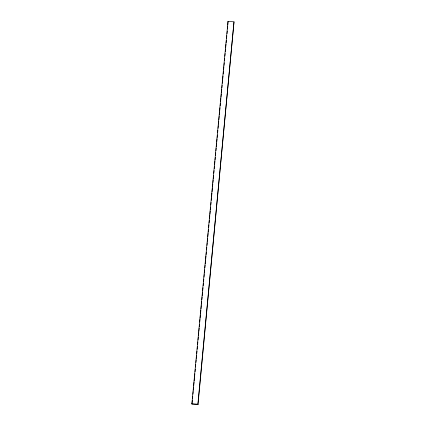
<?xml version="1.0" encoding="UTF-8"?>
<svg xmlns="http://www.w3.org/2000/svg" width="426" height="426" viewBox="0 0 426 426"><rect width="100%" height="100%" fill="white"/><g stroke="black" fill="none" stroke-linecap="round" stroke-linejoin="round"><path stroke-width="0.64" d="M191.87 403.672L228.016 21.3L234.007 21.854L197.983 404.7L191.993 404.146L191.87 403.672L197.861 404.226L197.983 404.7M191.993 404.146L192.371 400.179M192.493 398.853L192.744 396.207M192.93 394.226L193.18 391.579M193.308 390.253L193.622 386.946M193.745 385.626L194.059 382.314M194.181 380.993L194.496 377.686M194.618 376.36L194.868 373.714M195.06 371.733L195.31 369.086M195.497 367.1L195.747 364.454M195.933 362.467L196.184 359.821M196.311 358.5L196.62 355.193M196.748 353.868L196.998 351.221M197.185 349.24L197.435 346.594M197.621 344.607L197.872 341.961M198.058 339.975L198.308 337.333M198.436 336.007L198.75 332.701M198.873 331.375L199.187 328.068M199.309 326.747L199.56 324.101M199.746 322.115L199.996 319.468M200.124 318.147L200.438 314.841M200.561 313.515L200.875 310.208M200.997 308.882L201.312 305.575M201.434 304.255L201.684 301.608M201.876 299.622L202.126 296.975M202.249 295.655L202.563 292.348M202.685 291.022L203 287.715M203.186 285.729L203.436 283.082M203.564 281.762L203.814 279.115M204.001 277.129L204.251 274.482M204.374 273.162L204.688 269.855M204.874 267.869L205.124 265.222M205.252 263.902L205.566 260.59M205.689 259.269L206.003 255.962M206.125 254.636L206.376 251.99M206.562 250.009L206.812 247.362M207.004 245.376L207.254 242.729M207.377 241.409L207.691 238.102M207.813 236.776L208.128 233.469M208.255 232.143L208.506 229.502M208.692 227.516L208.942 224.869M209.129 222.883L209.379 220.237M209.501 218.916L209.816 215.609M209.943 214.283L210.252 210.976M210.38 209.656L210.63 207.009M210.817 205.023L211.067 202.377M211.253 200.39L211.504 197.744M211.631 196.423L211.94 193.116M212.068 191.791L212.382 188.484M212.505 187.163L212.819 183.851M212.941 182.53L213.192 179.884M213.32 178.563L213.628 175.251M213.82 173.27L214.07 170.624M214.257 168.637L214.507 165.991M214.629 164.67L214.944 161.358M215.071 160.038L215.322 157.391M215.508 155.405L215.758 152.758M215.945 150.777L216.195 148.131M216.317 146.805L216.632 143.498M216.759 142.177L217.068 138.871M217.196 137.545L217.446 134.898M217.633 132.912L217.883 130.271M218.069 128.285L218.32 125.638M218.447 124.312L218.756 121.005M218.884 119.685L219.198 116.378M219.321 115.052L219.635 111.745M219.757 110.425L220.008 107.778M220.199 105.792L220.45 103.145M220.572 101.819L220.886 98.512M221.009 97.192L221.323 93.885M221.445 92.559L221.76 89.252M221.887 87.932L222.138 85.285M222.324 83.299L222.574 80.652M222.697 79.332L223.011 76.02M223.197 74.039L223.448 71.392M223.575 70.066L223.884 66.76M224.012 65.439L224.262 62.792M224.449 60.806L224.699 58.16M224.885 56.173L225.136 53.527M225.327 51.546L225.572 48.899M225.7 47.574L226.014 44.267M226.137 42.946L226.387 40.3M226.573 38.313L226.824 35.667M227.015 33.681L227.266 31.039M227.452 29.053L227.702 26.407M227.825 25.081L228.016 21.3M197.861 404.226L234.007 21.854"/></g></svg>
